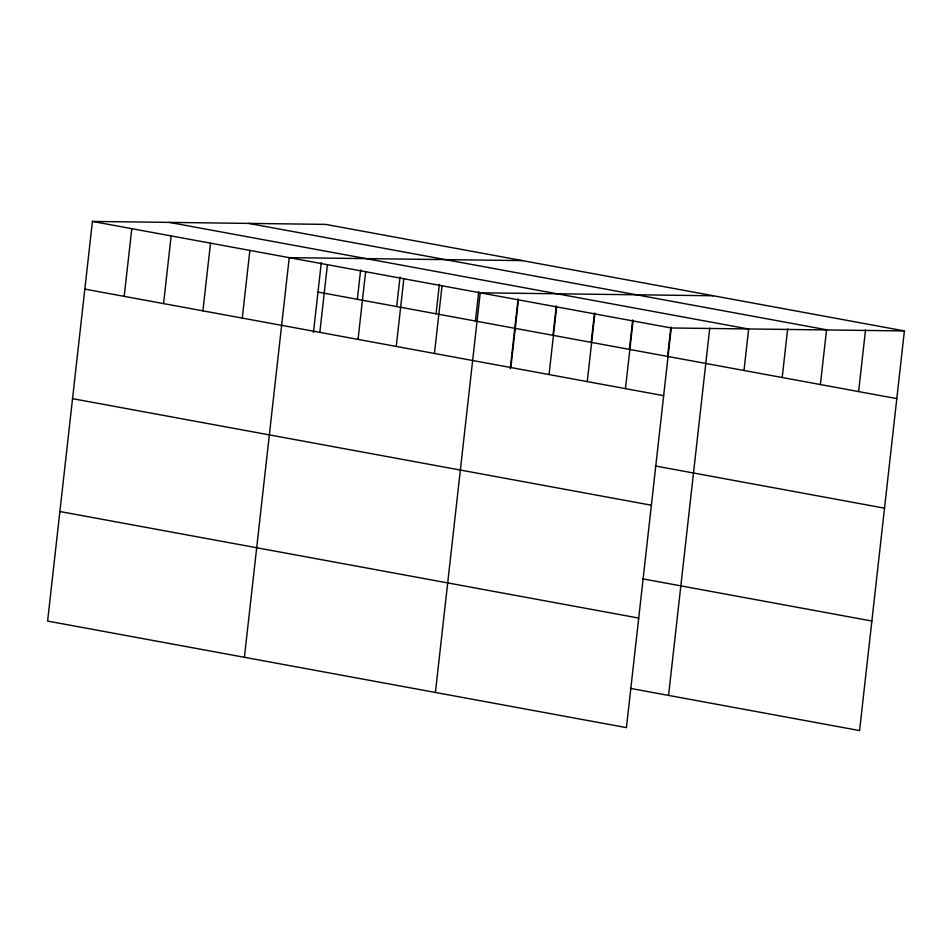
<?xml version="1.0" encoding="UTF-8"?>
<svg xmlns="http://www.w3.org/2000/svg" width="952" height="952" viewBox="0 0 952 952"><rect width="100%" height="100%" fill="white"/><g stroke="black" fill="none" stroke-linecap="round" stroke-linejoin="round"><path stroke-width="1.43" d="M904.4 330.927L325.572 224.375L92.427 221.423L47.6 621.073L626.428 727.625L671.255 327.976L904.4 330.927L859.573 730.577L630.355 688.379M124.2 296.358L131.792 228.67M163.554 303.605L171.146 235.917M202.919 310.84L210.511 243.165M242.272 318.087L249.864 250.4M244.402 657.297L289.229 257.647L522.374 260.598M313.458 332.415L321.288 262.633M319.836 332.367L327.428 264.68M357.345 299.309L360.641 269.88M358.047 339.4L365.639 271.713M396.698 306.556L400.007 277.127M396.246 346.433L403.838 278.746M436.064 313.791L439.36 284.362M434.445 353.466L442.037 285.779M475.417 321.038L478.725 291.61M435.409 692.461L480.236 292.811L713.393 295.763M510.26 368.65L518.078 298.857M510.855 367.531L518.447 299.844M552.981 335.318L556.289 305.889M549.054 374.564L556.646 306.877M591.192 342.351L594.488 312.922M587.253 381.597L594.845 313.91M629.391 349.384L632.687 319.955M625.464 388.63L633.056 320.943M667.59 356.417L670.898 326.988M668.554 695.412L709.752 328.131M744 370.483L748.617 329.285M782.199 377.516L787.649 328.964M820.398 384.548L826.514 330.106M858.609 391.581L865.535 329.785M248.639 223.399L827.466 329.951M169.361 222.399L748.189 328.952M92.427 221.423L671.255 327.976M317.98 292.062L896.808 398.614M84.835 289.111L663.663 395.663M655.309 465.968L884.515 508.166M72.542 398.662L651.37 505.214M642.648 578.84L871.865 621.025M59.893 511.522L638.709 618.074"/></g></svg>
